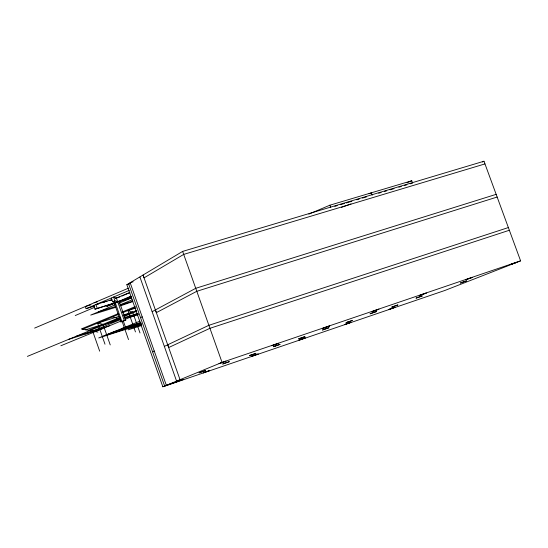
<?xml version="1.0" encoding="UTF-8"?>
<svg xmlns="http://www.w3.org/2000/svg" width="548" height="548" viewBox="0 0 548 548"><rect width="100%" height="100%" fill="white"/><g stroke="black" fill="none" stroke-linecap="round" stroke-linejoin="round"><path stroke-width="0.82" d="M126.841 284.693L182.635 251.409L483.987 161.228L520.6 260.848L444.805 290.488L162.845 386.772L126.841 284.693L129.294 283.946M114.998 303.208L106.696 306.414L131.027 296.167M118.252 301.982L131.178 296.399M114.142 302.722L120.889 321.895L125.78 320.142L119.026 300.962M125.78 320.142L120.889 321.895M140.548 317.71L142.192 316.84M482.466 161.996L483.987 161.228M152.584 351.83L154.255 351.042M34.627 328.094L128.513 288.159M90.961 304.798L85.337 306.524L86.098 308.695L129.266 290.385M308.839 214.124L329.862 205.205L411.754 180.765L412.596 183.08L410.171 183.806M75.247 315.532L94.146 307.531M110.628 300.537L111.107 300.331M115.169 298.537L129.718 292.461M119.882 296.927L116.395 298.098L113.587 297.037L114.902 300.777L117.69 301.784L131.13 297.749M121.875 296.084L123.869 295.242M124.533 294.954L127.198 293.831M127.869 293.55L129.876 292.701M93.687 305.483L94.989 309.182L115.244 302.667L112.614 301.743L111.47 298.071M112.614 301.743L114.902 300.777M369.051 193.8L371.393 192.814L372.25 195.156M115.114 304.839L90.701 315.093L115.779 307.305M119.053 303.188L131.65 297.893M407.048 182.744L411.754 180.765M119.533 305.085L132.157 299.797M132.65 301.64L120.629 305.798M118.306 313.6L81.275 328.978L97.914 332.088M122.177 311.997L135.335 306.531M82.762 329.259L118.758 314.319M122.581 312.737L134.904 307.627M88.509 330.328L120.081 317.285M123.225 315.991L136.431 310.531M27.4 356.385L120.519 317.956M124.423 316.347L136.801 311.237M85.577 334.006L120.587 319.587L104.326 324.635L97.599 323.101L105.004 344.206M60.855 345.767L121.012 321.032M124.971 319.402L138.048 314.025M141.165 324.005L136.671 325.848L98.722 337.952L114.018 331.739L141.309 323.115M162.845 386.772L222.05 362.386L520.6 260.848M140.062 321.107L104.031 335.787L141.206 323.943M141.418 324.443L128.109 329.841L141.713 325.498M341.349 207.404L351.021 203.945M509.359 230.256L209.946 328.3L168.736 347.521L167.736 344.685M508.366 227.557L208.877 325.293L164.421 346.343M121.889 328.512L140.528 322.58M75.679 336.458L109.415 325.8M68.637 339.37L102.339 328.711M85.673 329.8L103.017 324.341L110.244 344.911M111.614 321.628L120.505 318.833M124.54 317.559L137.466 313.483M124.574 318.258L138.219 313.956M130.945 316.95L138.219 314.655M496.159 194.348L195.739 288.303L152.166 311.661M135.466 331.924L127.924 310.517L135.972 308.003M497.152 197.04L196.801 291.296L156.406 312.62L155.406 309.791M97.599 323.101L119.183 316.326M123.937 314.833L132.65 312.093L140 332.951M94.989 309.182L114.306 303.208M119.368 301.64L131.575 297.865M98.804 311.696L115.559 306.49M120.313 305.017L132.924 301.099M94.044 302.825L97.215 301.845M111.703 299.674L95.927 304.53L97.229 308.236M97.325 304.359L98.537 303.982M103.38 302.496L104.586 302.119M105.791 301.749L106.997 301.379M109.408 300.64L111.813 299.9M86.098 308.695L94.825 306.01M133.164 281.802L130.157 282.72L166.352 385.326L178.627 380.99L176.572 381.12L139.946 277.069M130.116 283.206L128.547 283.679L164.647 386.032L183.354 379.524L180.032 379.689L143.049 275.028L144.103 277.815L183.696 254.402L484.973 163.914M334.794 206.37L337.239 205.637M340.493 204.664L344.569 203.445M346.192 202.959L351.891 201.253M356.775 199.787L359.221 199.061M362.475 198.081L366.55 196.862M378.702 193.225L381.12 192.499M384.354 191.533L386.772 190.807M389.998 189.841L394.033 188.635M398.875 187.183L401.294 186.464M404.527 185.498L406.945 184.772M111.34 316.497L120.307 318.977M127.924 310.517L133.794 312.476M329.862 205.205L330.725 207.589M182.635 251.409L222.05 362.386M116.395 298.098L124.28 320.505M116.368 301.229L116.923 302.811M123.211 320.683L125.978 328.547M122.19 321.614L128.52 339.596M114.792 301.379L121.834 321.388M92.639 331.102L99.674 351.158M220.529 363.064L219.022 363.687L226.071 361.18L220.529 363.064M200.349 372.298L198.958 372.873L205.651 370.489L200.349 372.298M224.084 363.454L222.632 364.057L229.4 361.639L224.084 363.454M204.479 372.325L203.137 372.88L209.583 370.585L204.479 372.325M273.349 345.103L271.753 345.754L278.692 343.281L273.349 345.103M250.929 355.056L249.456 355.659L256.053 353.309L250.929 355.056M274.993 346.11L273.459 346.733L280.131 344.356L274.993 346.11M253.313 355.652L251.895 356.227L258.252 353.967L253.313 355.652M324.532 327.69L322.854 328.368L329.691 325.937L324.532 327.69M300.016 338.315L298.475 338.945L304.976 336.63L300.016 338.315M324.019 329.41L322.409 330.06L328.985 327.718L324.019 329.41M300.571 339.513L299.078 340.116L305.346 337.883L300.571 339.513M373.976 310.867L372.222 311.572L378.963 309.175L373.976 310.867M347.59 322.094L345.973 322.745L352.385 320.457L347.59 322.094M371.688 313.168L370.003 313.84L376.49 311.531L371.688 313.168M346.226 323.93L344.671 324.553L350.857 322.354L346.226 323.93M421.522 294.701L419.7 295.427L426.344 293.064L421.522 294.701M393.334 306.503L391.649 307.175L397.971 304.921L393.334 306.503M417.706 297.489L415.959 298.181L422.35 295.906L417.706 297.489M390.45 308.839L388.827 309.476L394.93 307.305L390.45 308.839M467.793 278.959L465.903 279.706L472.451 277.377L467.793 278.959M462.128 282.357L460.32 283.069L466.629 280.823L462.128 282.357M512.318 263.821L510.373 264.581L516.826 262.286L512.318 263.821"/></g></svg>
